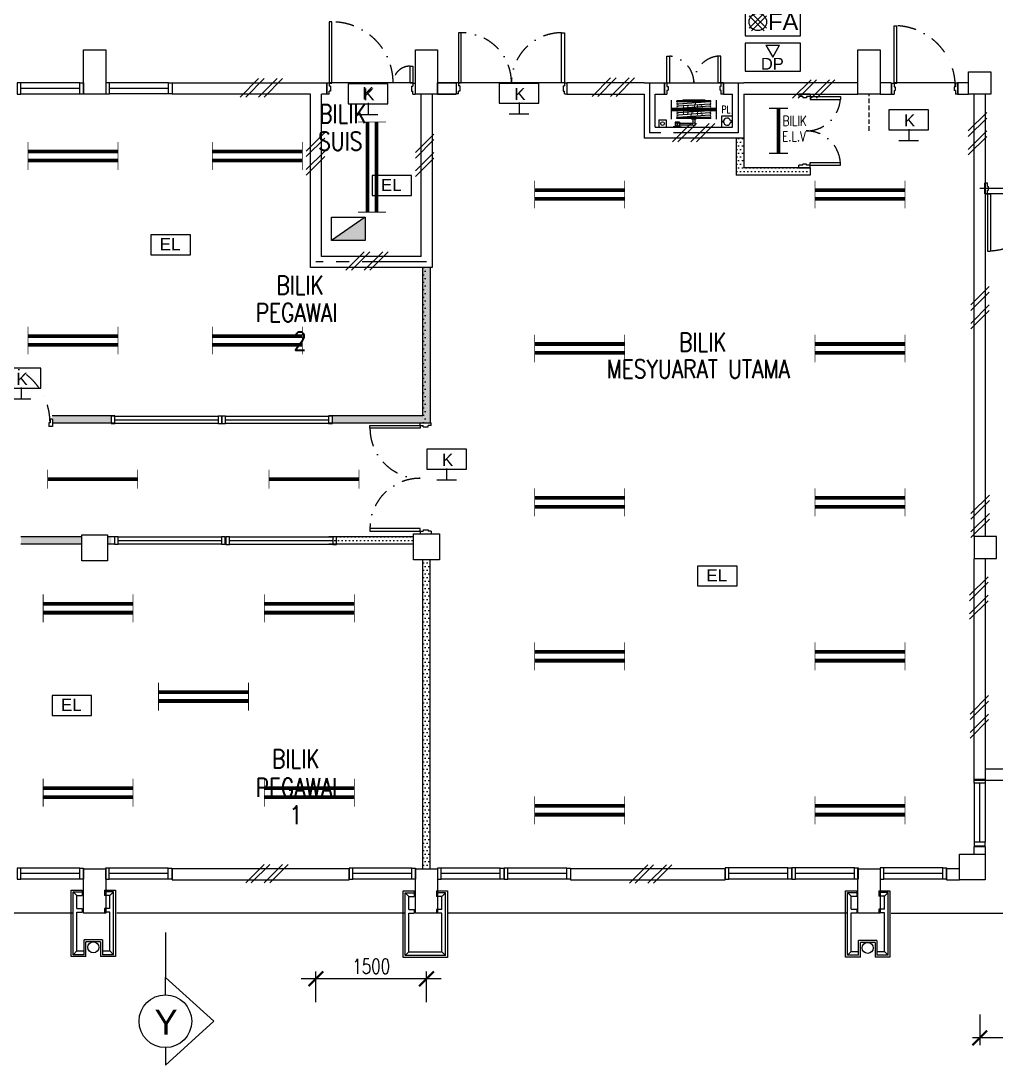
# Model space of a CAD drawing. Header units: inches. Extents: x 202414 to 86860507, y -1223215 to 71840.
# Drawn here: x 232442 to 245666, y 31873 to 46024 of the extents above; entities that cross this region are included whole.
import ezdxf
from ezdxf.enums import TextEntityAlignment as Align

# ---------------------------------------------------------------- set-up
doc = ezdxf.new("R2010")
doc.units = ezdxf.units.IN
doc.header["$MEASUREMENT"] = 0
for name, pattern in [('CENTER', [2, 1.25, -0.25, 0.25, -0.25]), ('DASHDOT', [1, 0.5, -0.25, 0, -0.25]), ('DASHED2', [0.375, 0.25, -0.125]), ('HIDDEN', [0.375, 0.25, -0.125])]:
    doc.linetypes.add(name, pattern=pattern)
for name, color, linetype in [('A-ARR', 4, 'Continuous'), ('A-COLUMN', 3, 'Continuous'), ('A-DIM100', 4, 'Continuous'), ('A-DOOR', 9, 'Continuous'), ('A-DROP', 8, 'Continuous'), ('A-ELEV3', 9, 'Continuous'), ('A-HATCH', 8, 'Continuous'), ('A-NOTE', 2, 'Continuous'), ('A-PANEL', 13, 'Continuous'), ('A-PARTITION', 4, 'Continuous'), ('A-ROOMSYM', 3, 'Continuous'), ('A-RWDP', 4, 'Continuous'), ('A-SANI', 4, 'Continuous'), ('A-SECLINE', 3, 'CENTER'), ('A-SYM', 8, 'Continuous'), ('A-TXTBOMBA', 7, 'Continuous'), ('A-WALL', 1, 'Continuous'), ('A-WALL SYM', 13, 'Continuous'), ('A-WIN', 9, 'Continuous'), ('A-WLH', 7, 'Continuous'), ('AHT_FITTING', 9, 'Continuous'), ('area', 3, 'Continuous'), ('COOL WATER PIPING', 4, 'Continuous'), ('Dim', 7, 'Continuous'), ('ELECT', 6, 'Continuous'), ('Grid', 8, 'CENTER'), ('lamb(new)', 5, 'Continuous'), ('ROOF', 3, 'Continuous')]:
    doc.layers.add(name, color=color, linetype=linetype)
doc.layers.get('area').off()
doc.styles.add('arial', font='arial.ttf')
doc.styles.add('ARIAL-SPEC', font='arial.ttf', dxfattribs={"height": 200})
doc.styles.add('DIM125', font='romans.shx', dxfattribs={"width": 0.75, "height": 260, "bigfont": '@extfont2.shx'})
doc.styles.add('ROMANS', font='romans.shx', dxfattribs={"width": 0.75, "height": 200})
doc.styles.add('style1', font='romans.shx', dxfattribs={"height": 750})
doc.dimstyles.new('DIM 100', dxfattribs={"dimtxt": 200, "dimasz": 200, "dimexe": 100, "dimexo": 70, "dimgap": 70, "dimtad": 1, "dimtoh": 1, "dimdec": 0, "dimzin": 0, "dimdsep": 46, "dimtxsty": 'ROMANS', "dimblk": 'ARCHTICK', "dimcen": 0.09, "dimdle": 200, "dimclrd": 4, "dimclre": 4, "dimclrt": 2, "dimadec": 0, "dimazin": 0, "dimtfac": 1, "dimtdec": 0, "dimtmove": 1, "dimatfit": 3, "dimfxl": 1, "dimtzin": 0, "dimarcsym": 0})
doc.dimstyles.new('DIM 125', dxfattribs={"dimtxt": 260, "dimasz": 200, "dimexe": 100, "dimexo": 70, "dimgap": 100, "dimtad": 1, "dimtoh": 1, "dimdec": 0, "dimzin": 0, "dimdsep": 46, "dimtxsty": 'DIM125', "dimblk": 'ARCHTICK', "dimcen": 0.09, "dimdle": 100, "dimclrd": 132, "dimclre": 4, "dimclrt": 50, "dimadec": 0, "dimazin": 0, "dimtfac": 1, "dimtdec": 0, "dimtmove": 1, "dimatfit": 3, "dimfxl": 1, "dimtzin": 0, "dimarcsym": 0})
pattern_1 = [(0, (205174.55, -250368.08), (25, 50), [0, -50])]

# ---------------------------------------------------------------- blocks, each defined once
blk = doc.blocks.new('_ArchTick')
at = {"color": 0, "linetype": 'ByBlock', "const_width": 0.15}
blk.add_lwpolyline([(-0.5, -0.5), (0.5, 0.5)], dxfattribs=at)
blk = doc.blocks.new('*D158')
at = {"layer": 'DEFPOINTS', "color": 0, "transparency": 16777216}
for p in [(245443, 32628), (248093, 32628), (245443, 32241)]:
    blk.add_point(p, dxfattribs=at)
at = {"layer": 'Dim', "color": 4, "lineweight": -2, "transparency": 16777216}
for p, q in [((245443, 32558), (245443, 32141)), ((248093, 32558), (248093, 32141))]:
    blk.add_line(p, q, dxfattribs=at)
at = {"layer": 'Dim', "color": 132, "lineweight": -2, "transparency": 16777216}
blk.add_line((248193, 32241), (245343, 32241), dxfattribs=at)
at = {"layer": 'Dim', "color": 132, "lineweight": -2, "transparency": 16777216, "xscale": 200, "yscale": 200, "zscale": 200, "rotation": 180}
blk.add_blockref('_ArchTick', (245443, 32241), dxfattribs=at)
at = {"layer": 'Dim', "color": 132, "lineweight": -2, "transparency": 16777216, "xscale": 200, "yscale": 200, "zscale": 200}
blk.add_blockref('_ArchTick', (248093, 32241), dxfattribs=at)
at = {"layer": 'Dim', "color": 50, "transparency": 16777216, "insert": (246768, 32471), "char_height": 260, "attachment_point": 5, "style": 'DIM125'}
blk.add_mtext('2651', dxfattribs=at)
blk = doc.blocks.new('*D133')
at = {"layer": 'A-DIM100', "color": 4, "lineweight": -2, "transparency": 16777216}
for p, q in [((236443, 32725), (236443, 33142)), ((237943, 32725), (237943, 33142)), ((238143, 33042), (236243, 33042))]:
    blk.add_line(p, q, dxfattribs=at)
at = {"layer": 'DEFPOINTS', "color": 0, "transparency": 16777216}
for p in [(236443, 33042), (236443, 32655), (237943, 32655)]:
    blk.add_point(p, dxfattribs=at)
at = {"layer": 'A-DIM100', "color": 4, "lineweight": -2, "transparency": 16777216, "xscale": 200, "yscale": 200, "zscale": 200, "rotation": 180}
blk.add_blockref('_ArchTick', (236443, 33042), dxfattribs=at)
at = {"layer": 'A-DIM100', "color": 4, "lineweight": -2, "transparency": 16777216, "xscale": 200, "yscale": 200, "zscale": 200}
blk.add_blockref('_ArchTick', (237943, 33042), dxfattribs=at)
at = {"layer": 'A-DIM100', "color": 2, "transparency": 16777216, "insert": (237193, 33212), "char_height": 200, "attachment_point": 5, "style": 'ROMANS'}
blk.add_mtext('1500', dxfattribs=at)
blk = doc.blocks.new('A$C75E66BF6')
at = {"layer": 'A-NOTE', "color": 8, "linetype": 'Continuous', "ltscale": 500}
for p, q in [((75, 825), (25, 875)), ((150, 875), (150, 825)), ((450, 875), (450, 825)), ((525, 825), (575, 875)), ((75, 650), (75, 825)), ((75, 825), (150, 825)), ((525, 825), (450, 825)), ((525, 650), (525, 825)), ((75, 650), (150, 650)), ((75, 75), (75, 600)), ((75, 600), (150, 600)), ((150, 650), (150, 600)), ((525, 650), (450, 650)), ((450, 650), (450, 600)), ((525, 600), (450, 600)), ((525, 75), (525, 600)), ((75, 75), (25, 25)), ((75, 75), (175, 75)), ((425, 75), (525, 75)), ((525, 75), (575, 25))]:
    blk.add_line(p, q, dxfattribs=at)
at = {"layer": 'A-PANEL', "color": 8}
for p, q in [((0, 0), (0, 900)), ((0, 900), (150, 900)), ((25, 875), (150, 875)), ((25, 25), (25, 875)), ((150, 900), (150, 875)), ((450, 900), (600, 900)), ((450, 900), (450, 875)), ((575, 875), (450, 875)), ((575, 25), (575, 875)), ((600, 900), (600, 0)), ((425, 225), (175, 225)), ((175, 25), (175, 225)), ((400, 200), (200, 200)), ((200, 0), (200, 200)), ((400, 200), (400, 0)), ((425, 225), (425, 25)), ((200, 0), (0, 0)), ((175, 25), (25, 25)), ((600, 0), (400, 0)), ((575, 25), (425, 25))]:
    blk.add_line(p, q, dxfattribs=at)
at = {"layer": 'A-RWDP', "color": 8}
blk.add_circle((300, 125), 75, dxfattribs=at)
blk = doc.blocks.new('A$C0ECF3D93')
at = {"layer": 'A-NOTE', "color": 8, "linetype": 'Continuous', "ltscale": 500}
for p, q in [((75, 825), (25, 875)), ((150, 875), (150, 825)), ((450, 875), (450, 825)), ((525, 825), (575, 875)), ((75, 650), (75, 825)), ((75, 825), (150, 825)), ((525, 825), (450, 825)), ((525, 650), (525, 825)), ((75, 650), (150, 650)), ((75, 75), (75, 600)), ((75, 600), (150, 600)), ((150, 650), (150, 600)), ((525, 650), (450, 650)), ((450, 650), (450, 600)), ((525, 600), (450, 600)), ((525, 75), (525, 600)), ((75, 75), (25, 25)), ((75, 75), (525, 75)), ((525, 75), (575, 25))]:
    blk.add_line(p, q, dxfattribs=at)
at = {"layer": 'A-PANEL', "color": 8}
for p, q in [((0, 0), (0, 900)), ((0, 900), (150, 900)), ((25, 875), (150, 875)), ((25, 25), (25, 875)), ((150, 900), (150, 875)), ((450, 900), (600, 900)), ((450, 900), (450, 875)), ((575, 875), (450, 875)), ((575, 25), (575, 875)), ((600, 900), (600, 0)), ((600, 0), (0, 0)), ((575, 25), (25, 25))]:
    blk.add_line(p, q, dxfattribs=at)
blk = doc.blocks.new('A$C04C40081')
at = {"layer": 'A-WIN', "color": 8}
for p, q in [((850, 150), (50, 150)), ((850, 75), (50, 75)), ((850, 0), (50, 0))]:
    blk.add_line(p, q, dxfattribs=at)
at = {"layer": 'A-WIN', "color": 8, "linetype": 'Continuous'}
for points in [[(50, 150), (0, 150), (0, 0), (50, 0)], [(850, 150), (900, 150), (900, 0), (850, 0)]]:
    blk.add_lwpolyline(points, close=True, dxfattribs=at)
blk = doc.blocks.new('A$C58571686')
at = {"layer": 'A-WIN', "color": 8, "ltscale": 790000000.0}
for p, q in [((50, 100), (1450, 100)), ((1450, 0), (50, 0))]:
    blk.add_line(p, q, dxfattribs=at)
at = {"layer": 'A-WIN', "color": 8}
blk.add_line((50, 50), (1450, 50), dxfattribs=at)
for points in [[(50, 100), (0, 100), (0, 0), (50, 0)], [(1500, 100), (1450, 100), (1450, 0), (1500, 0)]]:
    blk.add_lwpolyline(points, close=True, dxfattribs=at)
blk = doc.blocks.new('A$C52B244CD')
at = {"layer": 'A-WLH', "color": 8}
for p, q in [((0, 0), (250, 250)), ((75, 0), (325, 250)), ((250, 0), (500, 250)), ((325, 0), (575, 250))]:
    blk.add_line(p, q, dxfattribs=at)
blk = doc.blocks.new('A$C49831240')
at = {"layer": 'A-WLH', "color": 8}
for p, q in [((250, 575), (0, 325)), ((250, 500), (0, 250)), ((250, 325), (0, 75)), ((250, 250), (0, 0))]:
    blk.add_line(p, q, dxfattribs=at)
blk = doc.blocks.new('A$C674C400B')
at = {"layer": 'A-DOOR', "color": 8}
for p, q in [((35, 150), (35, 927)), ((35, 927), (73, 927)), ((73, 150), (73, 927)), ((35, 150), (73, 150))]:
    blk.add_line(p, q, dxfattribs=at)
at = {"layer": 'A-DOOR', "color": 8, "linetype": 'Continuous'}
for p, q in [((0, 0), (0, 150)), ((0, 150), (0, 0)), ((0, 150), (35, 150)), ((0, 150), (0, 0)), ((0, 0), (0, 150)), ((0, 150), (0, 0)), ((0, 150), (0, 150)), ((0, 0), (0, 150)), ((0, 150), (0, 0)), ((0, 150), (0, 150)), ((35, 150), (35, 100)), ((900, 150), (865, 150)), ((865, 150), (865, 100)), ((900, 150), (900, 0)), ((900, 0), (900, 150)), ((900, 150), (900, 0)), ((900, 150), (900, 0)), ((900, 0), (900, 150)), ((900, 150), (900, 0)), ((900, 150), (900, 150)), ((900, 0), (900, 150)), ((900, 150), (900, 0)), ((900, 150), (900, 150)), ((35, 100), (50, 100)), ((35, 50), (50, 50)), ((35, 50), (35, 0)), ((50, 100), (50, 50)), ((865, 100), (850, 100)), ((850, 100), (850, 50)), ((865, 50), (850, 50)), ((865, 50), (865, 0)), ((0, 0), (35, 0)), ((0, 0), (0, 0)), ((0, 0), (0, 0)), ((900, 0), (865, 0)), ((900, 0), (900, 0)), ((900, 0), (900, 0))]:
    blk.add_line(p, q, dxfattribs=at)
at = {"layer": 'A-DOOR', "color": 8, "linetype": 'DASHDOT', "ltscale": 500}
blk.add_arc((35, 98), 830, 0.1381, 87.3759, dxfattribs=at)
blk = doc.blocks.new('A$C453929C5')
at = {"layer": 'A-DOOR', "color": 8}
for p, q in [((829, 1168), (829, 1200)), ((829, 1200), (979, 1200)), ((829, 1168), (869, 1168)), ((869, 1150), (869, 1168)), ((869, 1150), (939, 1150)), ((939, 1150), (939, 1168)), ((979, 1168), (939, 1168)), ((979, 1168), (979, 1200)), ((829, 32), (829, 0)), ((829, 32), (869, 32)), ((869, 50), (939, 50)), ((869, 50), (869, 32)), ((939, 50), (939, 32)), ((979, 32), (939, 32)), ((979, 32), (979, 0)), ((829, 0), (979, 0))]:
    blk.add_line(p, q, dxfattribs=at)
for points in [[(829, 1168), (829, 1130), (600, 1130), (600, 1168)], [(829, 32), (829, 70), (0, 70), (0, 32)]]:
    blk.add_lwpolyline(points, close=True, dxfattribs=at)
at = {"layer": 'A-DOOR', "color": 8, "linetype": 'DASHDOT', "ltscale": 500}
for centre, radius, start, end in [((828, 1128), 228, 179.5322, 270.0678), ((828, 72), 828, 89.9322, 180.1289)]:
    blk.add_arc(centre, radius, start, end, dxfattribs=at)
blk = doc.blocks.new('A$C28642CDE')
at = {"layer": 'A-DOOR', "color": 8}
for p, q in [((32, 150), (0, 150)), ((0, 150), (0, 0)), ((32, 150), (32, 110)), ((1468, 150), (1500, 150)), ((1468, 150), (1468, 110)), ((1500, 150), (1500, 0)), ((50, 110), (32, 110)), ((50, 40), (32, 40)), ((32, 0), (32, 40)), ((50, 110), (50, 40)), ((1450, 110), (1450, 40)), ((1450, 110), (1468, 110)), ((1450, 40), (1468, 40)), ((1468, 0), (1468, 40)), ((32, 0), (0, 0)), ((1468, 0), (1500, 0))]:
    blk.add_line(p, q, dxfattribs=at)
for points in [[(32, 150), (70, 150), (70, 829), (32, 829)], [(1468, 150), (1430, 150), (1430, 829), (1468, 829)]]:
    blk.add_lwpolyline(points, close=True, dxfattribs=at)
at = {"layer": 'A-DOOR', "color": 8, "linetype": 'DASHDOT', "ltscale": 500}
for centre, start, end in [((72, 151), 359.9322, 90.1574), ((1428, 151), 89.8426, 180.0678)]:
    blk.add_arc(centre, 678, start, end, dxfattribs=at)
blk = doc.blocks.new('A$C4F656F16')
at = {"layer": 'A-DOOR', "color": 8}
for p, q in [((35, 100), (35, 877)), ((35, 877), (73, 877)), ((73, 100), (73, 877)), ((35, 100), (73, 100))]:
    blk.add_line(p, q, dxfattribs=at)
at = {"layer": 'A-DOOR', "color": 8, "linetype": 'Continuous'}
for p, q in [((0, 100), (35, 100)), ((0, 100), (0, 100)), ((0, 100), (0, 0)), ((0, 100), (0, 100)), ((0, 0), (50, 0)), ((35, 100), (35, 50)), ((35, 50), (50, 50)), ((50, 50), (50, 0)), ((865, 50), (850, 50)), ((850, 50), (850, 0)), ((900, 0), (850, 0)), ((900, 100), (865, 100)), ((865, 100), (865, 50)), ((900, 100), (900, 100)), ((900, 100), (900, 0)), ((900, 100), (900, 100))]:
    blk.add_line(p, q, dxfattribs=at)
at = {"layer": 'A-DOOR', "color": 8, "linetype": 'DASHDOT', "ltscale": 500}
blk.add_arc((35, 48), 830, 0.1381, 87.3759, dxfattribs=at)
blk = doc.blocks.new('A$C34465D6E')
at = {"layer": 'A-SANI', "color": 8}
blk.add_lwpolyline([(0, 0), (150, 0), (150, 150), (0, 150)], close=True, dxfattribs=at)
blk.add_lwpolyline([(26, 84), (14, 84), (14, 66), (26, 66, 10.787298)], format="xyb", close=True, dxfattribs=at)
blk.add_arc((125, 75), 8.84, 264.1775, 95.8225, dxfattribs=at)
blk = doc.blocks.new('A$C77D277CE')
at = {"layer": 'A-TXTBOMBA', "color": 8}
for p, q in [((67, 1028), (67, 1321)), ((103, 1066), (103, 1283)), ((137, 1066), (137, 1283)), ((172, 1066), (172, 1283)), ((207, 1028), (207, 1321)), ((258, 817), (54, 613)), ((258, 578), (54, 782)), ((293, 613), (89, 817)), ((293, 782), (89, 578)), ((281, 384), (377, 221)), ((281, 384), (469, 384)), ((377, 221), (469, 384))]:
    blk.add_line(p, q, dxfattribs=at)
for points in [[(750, 1365), (0, 1365), (0, 987), (750, 987)], [(750, 887), (0, 887), (0, 509), (750, 509)], [(750, 409), (0, 409), (0, 31), (750, 31)]]:
    blk.add_lwpolyline(points, close=True, dxfattribs=at)
blk.add_circle((173, 698), 118, dxfattribs=at)
for centre, radius, start, end in [((85, 1274), 20, 25.6963, 154.3037), ((120, 1274), 19.4, 26.5651, 153.4349), ((155, 1274), 19.4, 26.5651, 153.4349), ((189, 1274), 19.4, 26.5651, 153.4349), ((85, 1075), 20, 205.6963, 334.3037), ((120, 1075), 19.4, 206.5651, 333.4349), ((155, 1075), 19.4, 206.5651, 333.4349), ((189, 1075), 19.4, 206.5651, 333.4349)]:
    blk.add_arc(centre, radius, start, end, dxfattribs=at)
at = {"layer": 'A-TXTBOMBA', "color": 8, "style": 'arial'}
for s, height, p in [('HR', 230.5, (237, 1066)), ('FA', 230.5, (311, 588)), ('DP', 160, (215, 51))]:
    blk.add_text(s, height=height, dxfattribs=at).set_placement(p)
blk = doc.blocks.new('YBC 136')
at = {"layer": 'lamb(new)'}
for points, const_width in [([(86612636, -1195077), (86612636, -1195333)], 10.2), ([(86613856, -1195077), (86613856, -1195333)], 10.2), ([(86612636, -1195205), (86613856, -1195205)], 50.8)]:
    blk.add_lwpolyline(points, dxfattribs=dict(at, const_width=const_width))
blk = doc.blocks.new('*U45')
at = {"layer": 'lamb(new)'}
blk.add_blockref('YBC 136', (-86613246, 1195205, -4), dxfattribs=at)
blk = doc.blocks.new('*U46')
at = {"layer": 'lamb(new)', "color": 0, "linetype": 'ByBlock', "lineweight": -2, "transparency": 16777216}
for p in [(0, 0), (3000, 0), (6000, 0), (9000, 0), (12000, 0)]:
    blk.add_blockref('*U45', p, dxfattribs=at)
blk = doc.blocks.new('YBS 118')
at = {"layer": 'lamb(new)'}
for p, q in [((86608002, -1196899), (86608002, -1196643)), ((86608612, -1196899), (86608612, -1196643))]:
    blk.add_line(p, q, dxfattribs=at)
for points, const_width in [([(86608002, -1196899), (86608002, -1196643)], 10.2), ([(86608612, -1196899), (86608612, -1196643)], 10.2), ([(86608612, -1196771), (86608002, -1196771)], 50.8)]:
    blk.add_lwpolyline(points, dxfattribs=dict(at, const_width=const_width))
blk = doc.blocks.new('YBC 236')
at = {"layer": 'lamb(new)'}
for points, const_width in [([(86612766, -1194189), (86612766, -1194446)], 10.2), ([(86613986, -1194189), (86613986, -1194446)], 10.2), ([(86612766, -1194317), (86613986, -1194317)], 50.8), ([(86612766, -1194309), (86612766, -1194566)], 10.2), ([(86613986, -1194309), (86613986, -1194566)], 10.2), ([(86612766, -1194437), (86613986, -1194437)], 50.8)]:
    blk.add_lwpolyline(points, dxfattribs=dict(at, const_width=const_width))
blk = doc.blocks.new('*U55')
at = {"layer": 'lamb(new)'}
blk.add_blockref('YBC 236', (-86613261, 1194413, -4), dxfattribs=at)
blk = doc.blocks.new('*U56')
at = {"layer": 'lamb(new)', "color": 0, "linetype": 'ByBlock', "lineweight": -2, "transparency": 16777216}
for p in [(0, 0), (3000, 0), (0, -2500), (3000, -2500)]:
    blk.add_blockref('*U55', p, dxfattribs=at)
blk = doc.blocks.new('*U57')
at = {"layer": 'lamb(new)'}
blk.add_blockref('YBC 236', (-86613261, 1194413, -4), dxfattribs=at)
blk = doc.blocks.new('*U58')
at = {"layer": 'lamb(new)', "color": 0, "linetype": 'ByBlock', "lineweight": -2, "transparency": 16777216}
for p in [(0, 0), (2500, 0), (0, -2500), (2500, -2500)]:
    blk.add_blockref('*U57', p, dxfattribs=at)
blk = doc.blocks.new('*U59')
at = {"layer": 'lamb(new)'}
blk.add_blockref('YBC 236', (-86613261, 1194413, -4), dxfattribs=at)
blk = doc.blocks.new('*U60')
at = {"layer": 'lamb(new)', "color": 0, "linetype": 'ByBlock', "lineweight": -2, "transparency": 16777216}
for p in [(0, 0), (3800, 0), (0, -2086), (3800, -2086), (0, -4172), (3800, -4172), (0, -6258), (3800, -6258), (0, -8345), (3800, -8345)]:
    blk.add_blockref('*U59', p, dxfattribs=at)
blk = doc.blocks.new('EXITE')
at = {"layer": 'A-TXTBOMBA', "color": 3}
blk.add_lwpolyline([(86607836, -1196697), (86607300, -1196697), (86607300, -1196967), (86607836, -1196967)], close=True, dxfattribs=at)
at = {"layer": 'A-TXTBOMBA', "color": 3, "style": 'arial'}
blk.add_text('K', height=165, dxfattribs=at).set_placement((86607491, -1196907))
blk = doc.blocks.new('eexit')
at = {"layer": 'A-TXTBOMBA', "color": 3, "linetype": 'Continuous'}
for p, q in [((86699882, -1206011), (86699882, -1206171)), ((86700015, -1206171), (86699748, -1206171))]:
    blk.add_line(p, q, dxfattribs=at)
at = {"layer": 'A-TXTBOMBA', "color": 3}
blk.add_lwpolyline([(86700150, -1205751), (86699614, -1205751), (86699614, -1206022), (86700150, -1206022)], close=True, dxfattribs=at)
at = {"layer": 'A-TXTBOMBA', "color": 3, "style": 'arial'}
blk.add_text('K', height=165, dxfattribs=at).set_placement((86699817, -1205977))
blk = doc.blocks.new('Elight')
at = {"layer": 'A-TXTBOMBA', "color": 6}
blk.add_lwpolyline([(86606267, -1196730), (86605731, -1196730), (86605731, -1197001), (86606267, -1197001)], close=True, dxfattribs=at)
at = {"layer": 'A-TXTBOMBA', "color": 6, "style": 'arial'}
blk.add_text('EL', height=164.8, dxfattribs=at).set_placement((86605850, -1196940))
blk = doc.blocks.new('DB')
at = {"layer": 'ELECT', "color": 2}
blk.add_line((253743, 25513), (253288, 25198), dxfattribs=at)
blk.add_lwpolyline([(253288, 25513), (253743, 25513), (253743, 25198), (253288, 25198)], close=True, dxfattribs=at)
blk.add_solid([(253743, 25513), (253743, 25198), (253288, 25198)], dxfattribs=at)

msp = doc.modelspace()

# ---------------------------------------------------------------- hatches: boundary and pattern name
at = {"layer": 'A-HATCH'}
h = msp.add_hatch(dxfattribs=at)
h.set_pattern_fill('DOTS', color=8, scale=800)
h.set_pattern_definition(pattern_1)
h.paths.add_polyline_path([(242242.7, 44433.2), (242142.7, 44433.2), (242142.7, 43933.2), (243142.7, 43933.2), (243142.7, 44033.2), (242992.7, 44033.2), (242242.7, 44033.2)])
h = msp.add_hatch(dxfattribs=at)
h.set_pattern_fill('DOTS', color=8, scale=800)
h.set_pattern_definition(pattern_1)
h.paths.add_polyline_path([(233442.7, 40571.2), (233442.7, 40671.2), (232867.7, 40671.2), (232867.7, 40571.2)])
h.paths.add_polyline_path([(233667.7, 40571.2), (233667.7, 40671.2), (233442.7, 40671.2), (233442.7, 40571.2)])
h.paths.add_polyline_path([(237942.7, 40571.2), (237942.7, 42683.2), (237892.7, 42683.2), (237892.7, 40671.2), (236667.7, 40671.2), (236667.7, 40571.2)])
h.paths.add_polyline_path([(237992.7, 42683.2), (237942.7, 42683.2), (237942.7, 40571.2), (237992.7, 40571.2)])
h = msp.add_hatch(dxfattribs=at)
h.set_pattern_fill('DOTS', color=8, scale=800)
h.set_pattern_definition(pattern_1)
h.paths.add_polyline_path([(237942.7, 42683.2), (237892.7, 42683.2), (237892.7, 40533.2), (237942.7, 40533.2)])
h = msp.add_hatch(dxfattribs=at)
h.set_pattern_fill('DOTS', color=8, scale=800)
h.set_pattern_definition(pattern_1)
h.paths.add_polyline_path([(231542.7, 39033.2), (231442.7, 39033.2), (231442.7, 38883.2), (231542.7, 38883.2), (231542.7, 38933.2)])
h.paths.add_polyline_path([(231442.7, 36983.2), (228942.7, 36983.2), (228942.7, 34533.2), (228992.7, 34533.2), (228992.7, 36883.2), (231542.7, 36883.2), (231542.7, 38883.2), (231442.7, 38883.2)])
h.paths.add_polyline_path([(228942.7, 36983.2), (228892.7, 36983.2), (228892.7, 34533.2), (228942.7, 34533.2)])
h.paths.add_polyline_path([(233617.7, 39033.2), (233617.7, 38933.2), (233667.7, 38933.2), (233667.7, 39033.2)])
h.paths.add_polyline_path([(233267.7, 38933.2), (233267.7, 39033.2), (232442.7, 39033.2), (232442.7, 38933.2)])
h = msp.add_hatch(dxfattribs=at)
h.set_pattern_fill('DOTS', color=8, scale=800)
h.set_pattern_definition(pattern_1)
h.paths.add_polyline_path([(237942.7, 38721.2), (237892.7, 38721.2), (237892.7, 34533.2), (237942.7, 34533.2)])
h.paths.add_polyline_path([(237992.7, 38721.2), (237942.7, 38721.2), (237942.7, 34533.2), (237992.7, 34533.2)])
h.paths.add_polyline_path([(237767.7, 38933.2), (237767.7, 39033.2), (236667.7, 39033.2), (236667.7, 38933.2)])

# ---------------------------------------------------------------- linework, layer by layer
at = {"layer": 'A-COLUMN', "color": 8}
for points in [[(233292.7, 45633.2), (233592.7, 45633.2), (233592.7, 45033.2), (233292.7, 45033.2)], [(237792.7, 45633.2), (238092.7, 45633.2), (238092.7, 45033.2), (237792.7, 45033.2)], [(243792.7, 45633.2), (244092.7, 45633.2), (244092.7, 45033.2), (243792.7, 45033.2)], [(245292.7, 45333.2), (245592.7, 45333.2), (245592.7, 45033.2), (245292.7, 45033.2)], [(237767.7, 39071.2), (238117.7, 39071.2), (238117.7, 38721.2), (237767.7, 38721.2)], [(233267.7, 39058.2), (233617.7, 39058.2), (233617.7, 38708.2), (233267.7, 38708.2)], [(245369.9, 38737.1), (245669.9, 38737.1), (245669.9, 39037.1), (245369.9, 39037.1)], [(245167.7, 34733.2), (245517.7, 34733.2), (245517.7, 34383.2), (245167.7, 34383.2)], [(233592.7, 33933.2), (233292.7, 33933.2), (233292.7, 34533.2), (233592.7, 34533.2)], [(238092.7, 33933.2), (237792.7, 33933.2), (237792.7, 34533.2), (238092.7, 34533.2)], [(244092.7, 33933.2), (243792.7, 33933.2), (243792.7, 34533.2), (244092.7, 34533.2)]]:
    msp.add_lwpolyline(points, close=True, dxfattribs=at)
at = {"layer": 'A-DOOR', "color": 8}
for p, q in [((241202.7, 45183.2), (241202.7, 45546.2)), ((241202.7, 45546.2), (241240.7, 45546.2)), ((241240.7, 45183.2), (241240.7, 45546.2)), ((241894.7, 45183.2), (241894.7, 45546.2)), ((241932.7, 45546.2), (241894.7, 45546.2)), ((241932.7, 45183.2), (241932.7, 45546.2)), ((241202.7, 45183.2), (241240.7, 45183.2)), ((241932.7, 45183.2), (241894.7, 45183.2)), ((243142.7, 44998.2), (243554.1, 44998.2)), ((243142.7, 44998.2), (243142.7, 44960.2)), ((243142.7, 44960.2), (243554.1, 44960.2)), ((243554.1, 44998.2), (243554.1, 44960.2)), ((243142.7, 44106.2), (243554.1, 44106.2)), ((243142.7, 44068.2), (243142.7, 44106.2)), ((243142.7, 44068.2), (243554.1, 44068.2)), ((243554.1, 44068.2), (243554.1, 44106.2))]:
    msp.add_line(p, q, dxfattribs=at)
at = {"layer": 'A-DOOR', "color": 8, "linetype": 'Continuous'}
for p, q in [((241167.7, 45033.2), (241167.7, 45183.2)), ((241167.7, 45183.2), (241167.7, 45033.2)), ((241167.7, 45183.2), (241202.7, 45183.2)), ((241167.7, 45183.2), (241167.7, 45033.2)), ((241167.7, 45033.2), (241167.7, 45183.2)), ((241167.7, 45183.2), (241167.7, 45033.2)), ((241167.7, 45033.2), (241167.7, 45183.2)), ((241167.7, 45183.2), (241167.7, 45033.2)), ((241202.7, 45183.2), (241202.7, 45133.2)), ((241967.7, 45183.2), (241932.7, 45183.2)), ((241932.7, 45183.2), (241932.7, 45133.2)), ((241967.7, 45183.2), (241967.7, 45033.2)), ((241967.7, 45033.2), (241967.7, 45183.2)), ((241967.7, 45183.2), (241967.7, 45033.2)), ((241967.7, 45183.2), (241967.7, 45033.2)), ((241967.7, 45033.2), (241967.7, 45183.2)), ((241967.7, 45183.2), (241967.7, 45033.2)), ((241967.7, 45033.2), (241967.7, 45183.2)), ((241967.7, 45183.2), (241967.7, 45033.2)), ((241167.7, 45033.2), (241202.7, 45033.2)), ((241202.7, 45133.2), (241217.7, 45133.2)), ((241202.7, 45083.2), (241217.7, 45083.2)), ((241202.7, 45083.2), (241202.7, 45033.2)), ((241217.7, 45133.2), (241217.7, 45083.2)), ((241932.7, 45133.2), (241917.7, 45133.2)), ((241917.7, 45133.2), (241917.7, 45083.2)), ((241932.7, 45083.2), (241917.7, 45083.2)), ((241932.7, 45083.2), (241932.7, 45033.2)), ((241967.7, 45033.2), (241932.7, 45033.2)), ((242992.7, 45033.2), (243142.7, 45033.2)), ((243142.7, 45033.2), (242992.7, 45033.2)), ((242992.7, 45033.2), (242992.7, 44998.2)), ((243142.7, 45033.2), (242992.7, 45033.2)), ((242992.7, 45033.2), (243142.7, 45033.2)), ((243142.7, 45033.2), (242992.7, 45033.2)), ((242992.7, 45033.2), (243142.7, 45033.2)), ((243142.7, 45033.2), (242992.7, 45033.2)), ((243142.7, 45033.2), (243142.7, 44998.2)), ((243042.7, 44998.2), (242992.7, 44998.2)), ((243042.7, 44998.2), (243042.7, 44983.2)), ((243092.7, 44983.2), (243042.7, 44983.2)), ((243092.7, 44998.2), (243092.7, 44983.2)), ((243142.7, 44998.2), (243092.7, 44998.2)), ((243042.7, 44068.2), (242992.7, 44068.2)), ((242992.7, 44033.2), (242992.7, 44068.2)), ((242992.7, 44033.2), (243142.7, 44033.2)), ((243142.7, 44033.2), (242992.7, 44033.2)), ((243142.7, 44033.2), (242992.7, 44033.2)), ((242992.7, 44033.2), (243142.7, 44033.2)), ((243142.7, 44033.2), (242992.7, 44033.2)), ((242992.7, 44033.2), (243142.7, 44033.2)), ((243142.7, 44033.2), (242992.7, 44033.2)), ((243042.7, 44068.2), (243042.7, 44083.2)), ((243092.7, 44083.2), (243042.7, 44083.2)), ((243092.7, 44068.2), (243092.7, 44083.2)), ((243142.7, 44068.2), (243092.7, 44068.2)), ((243142.7, 44033.2), (243142.7, 44068.2))]:
    msp.add_line(p, q, dxfattribs=at)
at = {"layer": 'A-DOOR', "color": 8, "linetype": 'DASHDOT', "ltscale": 500}
for centre, radius, start, end in [((241202.7, 45183.2), 365, 0, 84.02413), ((241932.7, 45183.2), 365, 95.97587, 180), ((243090.7, 44998.2), 465, 270.13806, 355.31254), ((243090.7, 44068.2), 465, 4.68746, 89.86194)]:
    msp.add_arc(centre, radius, start, end, dxfattribs=at)
at = {"layer": 'A-DROP', "color": 8}
for p, q in [((237760.7, 45183.2), (236624.7, 45183.2)), ((239810.7, 45183.2), (238374.7, 45183.2)), ((241167.7, 45183.2), (241967.7, 45183.2)), ((245107.7, 45183.2), (244277.7, 45183.2)), ((245517.7, 43683.2), (246382.7, 43683.2))]:
    msp.add_line(p, q, dxfattribs=at)
at = {"layer": 'A-ELEV3', "color": 8}
for p, q in [((233142.7, 33933.5), (229242.7, 33933.5)), ((237642.7, 33933.5), (233742.7, 33933.5)), ((243642.7, 33933.5), (238242.7, 33933.5)), ((244242.7, 33933.5), (245967.7, 33933.5))]:
    msp.add_line(p, q, dxfattribs=at)
at = {"layer": 'A-PARTITION', "color": 8}
for p, q in [((242142.7, 44433.2), (242142.7, 43933.2)), ((242242.7, 44433.2), (242242.7, 44033.2)), ((243042.7, 44033.2), (242242.7, 44033.2)), ((243142.7, 44033.2), (243142.7, 43933.2)), ((243142.7, 43933.2), (242142.7, 43933.2)), ((237892.7, 40671.2), (237892.7, 42683.2)), ((237992.7, 42683.2), (237992.7, 40571.2)), ((233717.7, 40671.2), (232867.7, 40671.2)), ((237892.7, 40671.2), (236617.7, 40671.2)), ((233717.7, 40571.2), (232867.7, 40571.2)), ((237992.7, 40571.2), (236617.7, 40571.2)), ((233267.7, 39033.2), (232442.7, 39033.2)), ((233267.7, 38933.2), (232442.7, 38933.2)), ((233717.7, 39033.2), (233617.7, 39033.2)), ((233717.7, 38933.2), (233617.7, 38933.2)), ((237767.7, 39033.2), (236617.7, 39033.2)), ((237767.7, 38933.2), (236617.7, 38933.2)), ((237892.7, 34533.2), (237892.7, 38721.2)), ((237992.7, 34533.2), (237992.7, 38721.2))]:
    msp.add_line(p, q, dxfattribs=at)
at = {"layer": 'A-SECLINE', "color": 8, "linetype": 'CENTER', "ltscale": 500}
for p in [(234401.7, 33668.2), (234401.7, 32824)]:
    msp.add_line(p, (234401.7, 33060.8), dxfattribs=at)
at = {"layer": 'A-SECLINE', "color": 8, "linetype": 'Continuous', "ltscale": 500}
for p, q in [((235058.8, 32466.7), (234401.7, 33060.8)), ((235058.8, 32466.7), (234401.7, 31872.7)), ((234401.7, 32109.4), (234401.7, 31872.7))]:
    msp.add_line(p, q, dxfattribs=at)
msp.add_circle((234401.7, 32466.7), 357.3, dxfattribs=at)
at = {"layer": 'A-WALL', "color": 8, "linetype": 'Continuous', "ltscale": 900}
for p, q in [((234492.7, 45183.2), (236592.7, 45183.2)), ((234492.7, 45183.2), (234492.7, 45033.2)), ((236592.7, 45033.2), (236592.7, 45183.2)), ((236367.7, 45033.2), (234492.7, 45033.2)), ((236367.7, 42683.2), (236367.7, 45033.2)), ((236517.7, 42833.2), (236517.7, 45033.2)), ((236592.7, 45033.2), (236517.7, 45033.2)), ((237867.7, 42833.2), (237867.7, 45033.2)), ((238017.7, 45033.2), (238017.7, 42683.2)), ((242242.7, 44853.2), (242242.7, 44703.2)), ((237867.7, 42833.2), (236517.7, 42833.2)), ((238017.7, 42683.2), (236367.7, 42683.2)), ((236892.7, 34533.2), (234492.7, 34533.2)), ((234492.7, 34533.2), (234492.7, 34383.2)), ((236892.7, 34383.2), (236892.7, 34533.2)), ((241992.7, 34533.2), (239892.7, 34533.2)), ((239892.7, 34533.2), (239892.7, 34383.2)), ((241992.7, 34383.2), (241992.7, 34533.2)), ((244992.7, 34383.2), (244992.7, 34533.2)), ((234492.7, 34383.2), (236892.7, 34383.2)), ((239892.7, 34383.2), (241992.7, 34383.2))]:
    msp.add_line(p, q, dxfattribs=at)
at = {"layer": 'A-WALL', "color": 8}
for p, q in [((238342.7, 45183.2), (238092.7, 45183.2)), ((238092.7, 45183.2), (238092.7, 45033.2)), ((240892.7, 45183.2), (239842.7, 45183.2)), ((240892.7, 45183.2), (241167.7, 45183.2)), ((241167.7, 45033.2), (241167.7, 45183.2)), ((241967.7, 45183.2), (242242.7, 45183.2)), ((241967.7, 45033.2), (241967.7, 45183.2)), ((243792.7, 45183.2), (242242.7, 45183.2)), ((243792.7, 45033.2), (243792.7, 45183.2)), ((244242.7, 45183.2), (244092.7, 45183.2)), ((245292.7, 45183.2), (245142.7, 45183.2)), ((238092.7, 45033.2), (238342.7, 45033.2)), ((239842.7, 45033.2), (240892.7, 45033.2)), ((240892.7, 45033.2), (240892.7, 44433.2)), ((241042.7, 45033.2), (241167.7, 45033.2)), ((241042.7, 44583.2), (241042.7, 45033.2)), ((241967.7, 45033.2), (242092.7, 45033.2)), ((242092.7, 44583.2), (242092.7, 45033.2)), ((242242.7, 45033.2), (243792.7, 45033.2)), ((242242.7, 45033.2), (242242.7, 44433.2)), ((244092.7, 45033.2), (244242.7, 45033.2)), ((245142.7, 45033.2), (245292.7, 45033.2)), ((245367.7, 39033.2), (245367.7, 45033.2)), ((245517.7, 45033.2), (245517.7, 43833.2)), ((241042.7, 44583.2), (242092.7, 44583.2)), ((242242.7, 44433.2), (240892.7, 44433.2)), ((245517.7, 43833.2), (245517.7, 39033.2)), ((245367.7, 35733.2), (245367.7, 38733.2)), ((245517.7, 38733.2), (245517.7, 35733.2)), ((245367.7, 35733.2), (245517.7, 35733.2)), ((245367.7, 34733.2), (245367.7, 34833.2)), ((245367.7, 34833.2), (245517.7, 34833.2)), ((245517.7, 34833.2), (245517.7, 34733.2)), ((245167.7, 34533.2), (244992.7, 34533.2)), ((244992.7, 34533.2), (244992.7, 34383.2)), ((244992.7, 34383.2), (245167.7, 34383.2))]:
    msp.add_line(p, q, dxfattribs=at)
msp.add_lwpolyline([(238092.7, 45183.2), (238342.7, 45183.2), (238342.7, 45033.2), (238092.7, 45033.2)], close=True, dxfattribs=at)
at = {"layer": 'A-WALL', "color": 8, "linetype": 'Continuous', "ltscale": 900}
msp.add_lwpolyline([(245517.7, 35883.2), (245517.7, 35733.2), (245967.7, 35733.2), (245967.7, 35883.2)], close=True, dxfattribs=at)
at = {"layer": 'AHT_FITTING', "color": 8, "linetype": 'DASHED2', "ltscale": 250}
msp.add_line((243942.7, 44533.2), (243942.7, 45033.2), dxfattribs=at)
at = {"layer": 'COOL WATER PIPING', "color": 8, "linetype": 'ByBlock', "ltscale": 5}
msp.add_circle((241143.3, 44633.2), 25, dxfattribs=at)
at = {"layer": 'Grid', "color": 8, "ltscale": 700}
for p, q in [((240967.7, 45183.2), (240967.7, 44508.2)), ((242167.7, 45183.2), (242167.7, 44508.2)), ((242167.7, 44508.2), (240967.7, 44508.2)), ((245442.7, 43758.2), (271092.5, 43758.2)), ((237942.7, 42758.2), (236442.7, 42758.2))]:
    msp.add_line(p, q, dxfattribs=at)
at = {"layer": 'ROOF', "color": 8}
for p, q in [((241797.7, 44941.6), (241337.7, 44941.6)), ((241337.7, 44926.6), (241337.7, 44941.6)), ((241797.7, 44926.6), (241337.7, 44926.6)), ((241782.7, 44926.6), (241337.7, 44926.6)), ((241782.7, 44926.6), (241352.7, 44896.6)), ((241782.7, 44896.6), (241352.7, 44866.6)), ((241782.7, 44866.6), (241352.7, 44836.6)), ((241416.3, 44947.7), (241416.3, 44941.6)), ((241719, 44947.7), (241416.3, 44947.7)), ((241719, 44947.7), (241719, 44941.6)), ((241797.7, 44926.6), (241797.7, 44941.6)), ((241782.7, 44836.6), (241352.7, 44806.6)), ((241782.7, 44806.6), (241352.7, 44776.6)), ((241782.7, 44776.6), (241352.7, 44746.6)), ((241782.7, 44746.6), (241352.7, 44716.6)), ((241093.3, 44683.2), (241093.3, 44583.2)), ((241093.3, 44683.2), (241193.3, 44683.2)), ((241193.3, 44683.2), (241193.3, 44583.2)), ((241315.5, 44589.2), (241287.8, 44589.2)), ((241287.8, 44589.2), (241287.8, 44583.2)), ((241287.8, 44583.2), (241400.7, 44583.2)), ((241373, 44651.4), (241315.5, 44651.4)), ((241315.5, 44651.4), (241315.5, 44589.2)), ((241315.5, 44589.2), (241373, 44589.2)), ((241797.7, 44716.6), (241337.7, 44716.6)), ((241337.7, 44701.6), (241337.7, 44716.6)), ((241797.7, 44701.6), (241337.7, 44701.6)), ((241349.7, 44597.6, 52821.4), (241339.8, 44645.9, 21957.4)), ((241373, 44651.4), (241373, 44589.2)), ((241553.2, 44635.3), (241373, 44635.3)), ((241553.2, 44610.3), (241373, 44610.3)), ((241373, 44589.2), (241400.7, 44589.2)), ((241400.7, 44589.2), (241400.7, 44583.2)), ((241555.2, 44692.7), (241555.2, 44637.3)), ((241580.2, 44692.7), (241580.2, 44637.3)), ((241797.7, 44701.6), (241797.7, 44716.6))]:
    msp.add_line(p, q, dxfattribs=at)
msp.add_lwpolyline([(241540.2, 44701.6), (241595.2, 44701.6), (241595.2, 44692.7), (241540.2, 44692.7)], close=True, dxfattribs=at)
for centre, radius in [((241344.8, 44621.8, 37389.4), 25), ((241567.9, 44622.8), 19.4)]:
    msp.add_circle(centre, radius, dxfattribs=at)
for centre, start, end in [((241352.7, 44911.6), 90, 270), ((241352.7, 44881.6), 90, 270), ((241352.7, 44851.6), 90, 270), ((241782.7, 44911.6), 270, 90), ((241782.7, 44881.6), 270, 90), ((241782.7, 44851.6), 270, 90), ((241352.7, 44821.6), 90, 270), ((241352.7, 44791.6), 90, 270), ((241352.7, 44761.6), 90, 270), ((241352.7, 44731.6), 90, 270), ((241782.7, 44821.6), 270, 90), ((241782.7, 44791.6), 270, 90), ((241782.7, 44761.6), 270, 90), ((241782.7, 44731.6), 270, 90)]:
    msp.add_arc(centre, 15, start, end, dxfattribs=at)

# ---------------------------------------------------------------- block references
at = {"layer": 'A-ARR', "color": 8, "rotation": 180}
msp.add_blockref('A$C34465D6E', (242092, 44734), dxfattribs=at)
at = {"layer": 'A-ARR', "color": 8}
for name, p in [('A$C58571686', (233667.6, 40569.2)), ('A$C58571686', (235165.5, 40567.6)), ('A$C58571686', (233711.9, 38932.4)), ('A$C58571686', (235221.8, 38930.4)), ('A$C75E66BF6', (233124.3, 33344.5)), ('A$C0ECF3D93', (237625.8, 33333)), ('A$C75E66BF6', (243624.9, 33336.3))]:
    msp.add_blockref(name, p, dxfattribs=at)
at = {"layer": 'A-DOOR', "color": 8}
for name, p, rotation in [('A$C453929C5', (236590, 46010.5), 270), ('A$C28642CDE', (238004.8, 39075), 90)]:
    msp.add_blockref(name, p, dxfattribs=dict(at, rotation=rotation))
for name, p in [('A$C28642CDE', (238344.3, 45034.1)), ('A$C674C400B', (244247.5, 45031.2)), ('A$C4F656F16', (231972.7, 40526.9))]:
    msp.add_blockref(name, p, dxfattribs=at)
at = {"layer": 'A-DOOR', "color": 8, "xscale": -1, "rotation": 180}
msp.add_blockref('A$C674C400B', (245514.1, 43831.3), dxfattribs=at)
at = {"layer": 'A-TXTBOMBA', "color": 8}
msp.add_blockref('A$C77D277CE', (242261.3, 45312.3), dxfattribs=at)
at = {"layer": 'A-TXTBOMBA'}
msp.add_blockref('DB', (-16632.1, 17849.7), dxfattribs=at)
at = {"layer": 'A-WIN', "color": 8}
for p in [(232390.4, 45033.4), (233593, 45033.6), (232391.3, 34393.5), (233591.3, 34393.8), (236892.4, 34393.3), (238091.5, 34393.4), (238993.1, 34392.3), (241992.3, 34394.1), (242893.9, 34394.7), (244091.9, 34394.1)]:
    msp.add_blockref('A$C04C40081', p, dxfattribs=at)
at = {"layer": 'A-WIN', "color": 8, "rotation": 90}
msp.add_blockref('A$C04C40081', (245516.6, 34845.7), dxfattribs=at)
at = {"layer": 'A-WLH', "color": 8}
for name, p in [('A$C52B244CD', (235416.2, 44992.8)), ('A$C52B244CD', (240188.3, 45001.1)), ('A$C52B244CD', (242905.6, 44974.8)), ('A$C49831240', (245288.4, 44208.2)), ('A$C52B244CD', (241276.1, 44384.1)), ('A$C49831240', (236312.4, 43934.8)), ('A$C49831240', (237790.9, 43916.1)), ('A$C52B244CD', (236848.7, 42644)), ('A$C49831240', (245320.5, 41849.4)), ('A$C49831240', (245324.5, 39023.5)), ('A$C49831240', (245306.7, 37915.6)), ('A$C49831240', (245311.5, 36304.6)), ('A$C52B244CD', (235491, 34341.4)), ('A$C52B244CD', (240695, 34338.2))]:
    msp.add_blockref(name, p, dxfattribs=at)
at = {"layer": 'area'}
for name, p in [('EXITE', (-86370419.2, 1241869.3)), ('eexit', (-86462732.9, 1250923.8)), ('eexit', (-86460685.5, 1250929)), ('eexit', (-86455401.8, 1250570.1)), ('Elight', (-86368526.5, 1240658.3)), ('Elight', (-86371525.9, 1239856.7)), ('eexit', (-86467435.6, 1247067.2)), ('eexit', (-86461666.5, 1245970.9)), ('Elight', (-86364113.9, 1235366.8)), ('Elight', (-86372864.7, 1233613.6))]:
    msp.add_blockref(name, p, dxfattribs=at)
at = {"layer": 'lamb(new)'}
for name, p in [('YBS 118', (-86366739.7, 1241592.9)), ('*U58', (233034.6, 44157.2, 4.1)), ('*U60', (239905.1, 43635.7)), ('*U46', (224416.3, 39813, -4.3)), ('*U56', (233239.3, 38028.6, 4.1)), ('YBC 236', (-86378457.6, 1231243.8))]:
    msp.add_blockref(name, p, dxfattribs=at)
at = {"layer": 'lamb(new)', "rotation": 90}
for name, p in [('YBS 118', (-954055.9, -86563773.1)), ('YBC 236', (-957174.1, -86569333.6))]:
    msp.add_blockref(name, p, dxfattribs=at)

# ---------------------------------------------------------------- texts
at = {"layer": 'A-ROOMSYM', "color": 8, "style": 'style1', "width": 0.8}
for s, p in [('BILIK', (236808.1, 44640.4)), ('SUIS', (236772.9, 44268.2)), ('BILIK', (236227.3, 42317.8)), ('PEGAWAI', (236180.4, 41945.7)), ('2', (236227.3, 41560.8)), ('BILIK', (241688, 41545.1, -713.5)), ('MESYUARAT UTAMA', (241627.2, 41181.9, -713.5)), ('BILIK', (236169.7, 35898.8)), ('PEGAWAI', (236178.1, 35510)), ('1', (236169.9, 35135.9))]:
    msp.add_text(s, height=250, dxfattribs=at).set_placement(p, align=Align.CENTER)
at = {"layer": 'A-SECLINE', "color": 8, "linetype": 'CENTER', "ltscale": 500, "style": 'ARIAL-SPEC'}
msp.add_attdef('Y', (234254, 32287.3), 'T1', height=337.5, dxfattribs=at)
at = {"layer": 'A-SYM', "color": 8, "linetype": 'HIDDEN', "ltscale": 500, "style": 'ROMANS', "width": 0.75}
msp.add_text('PL', height=100, dxfattribs=at).set_placement((241940.9, 44775.2))
at = {"layer": 'A-WALL SYM', "color": 8, "style": 'ROMANS', "width": 0.75}
for s, p in [('H/R ', (241409.5, 44752.7)), ('BILIK', (242772, 44600.8)), ('E.L.V', (242764.9, 44391))]:
    msp.add_text(s, height=135, dxfattribs=at).set_placement(p)

# ---------------------------------------------------------------- dimensions: what is measured, and where the dimension line sits
at = {"layer": 'A-DIM100', "color": 8}
dim = msp.add_linear_dim(base=(236442.7, 33042.4), p1=(237942.7, 32655.3), p2=(236442.7, 32655.3), angle=180, dimstyle='DIM 100', dxfattribs=at)
dim.commit()
dim.dimension.update_dxf_attribs({"geometry": '*D133', "text_midpoint": (237192.7, 33212.4)})
at = {"layer": 'Dim', "color": 8}
dim = msp.add_linear_dim(base=(245442.6599308, 32240.9251413), p1=(248093.1599308, 32628.0024142), p2=(245442.6599308, 32628.0024142), angle=180, dimstyle='DIM 125', dxfattribs=at)
dim.commit()
dim.dimension.update_dxf_attribs({"geometry": '*D158', "text_midpoint": (246767.9099308, 32470.9251413)})

doc.saveas('drawing.dxf')
